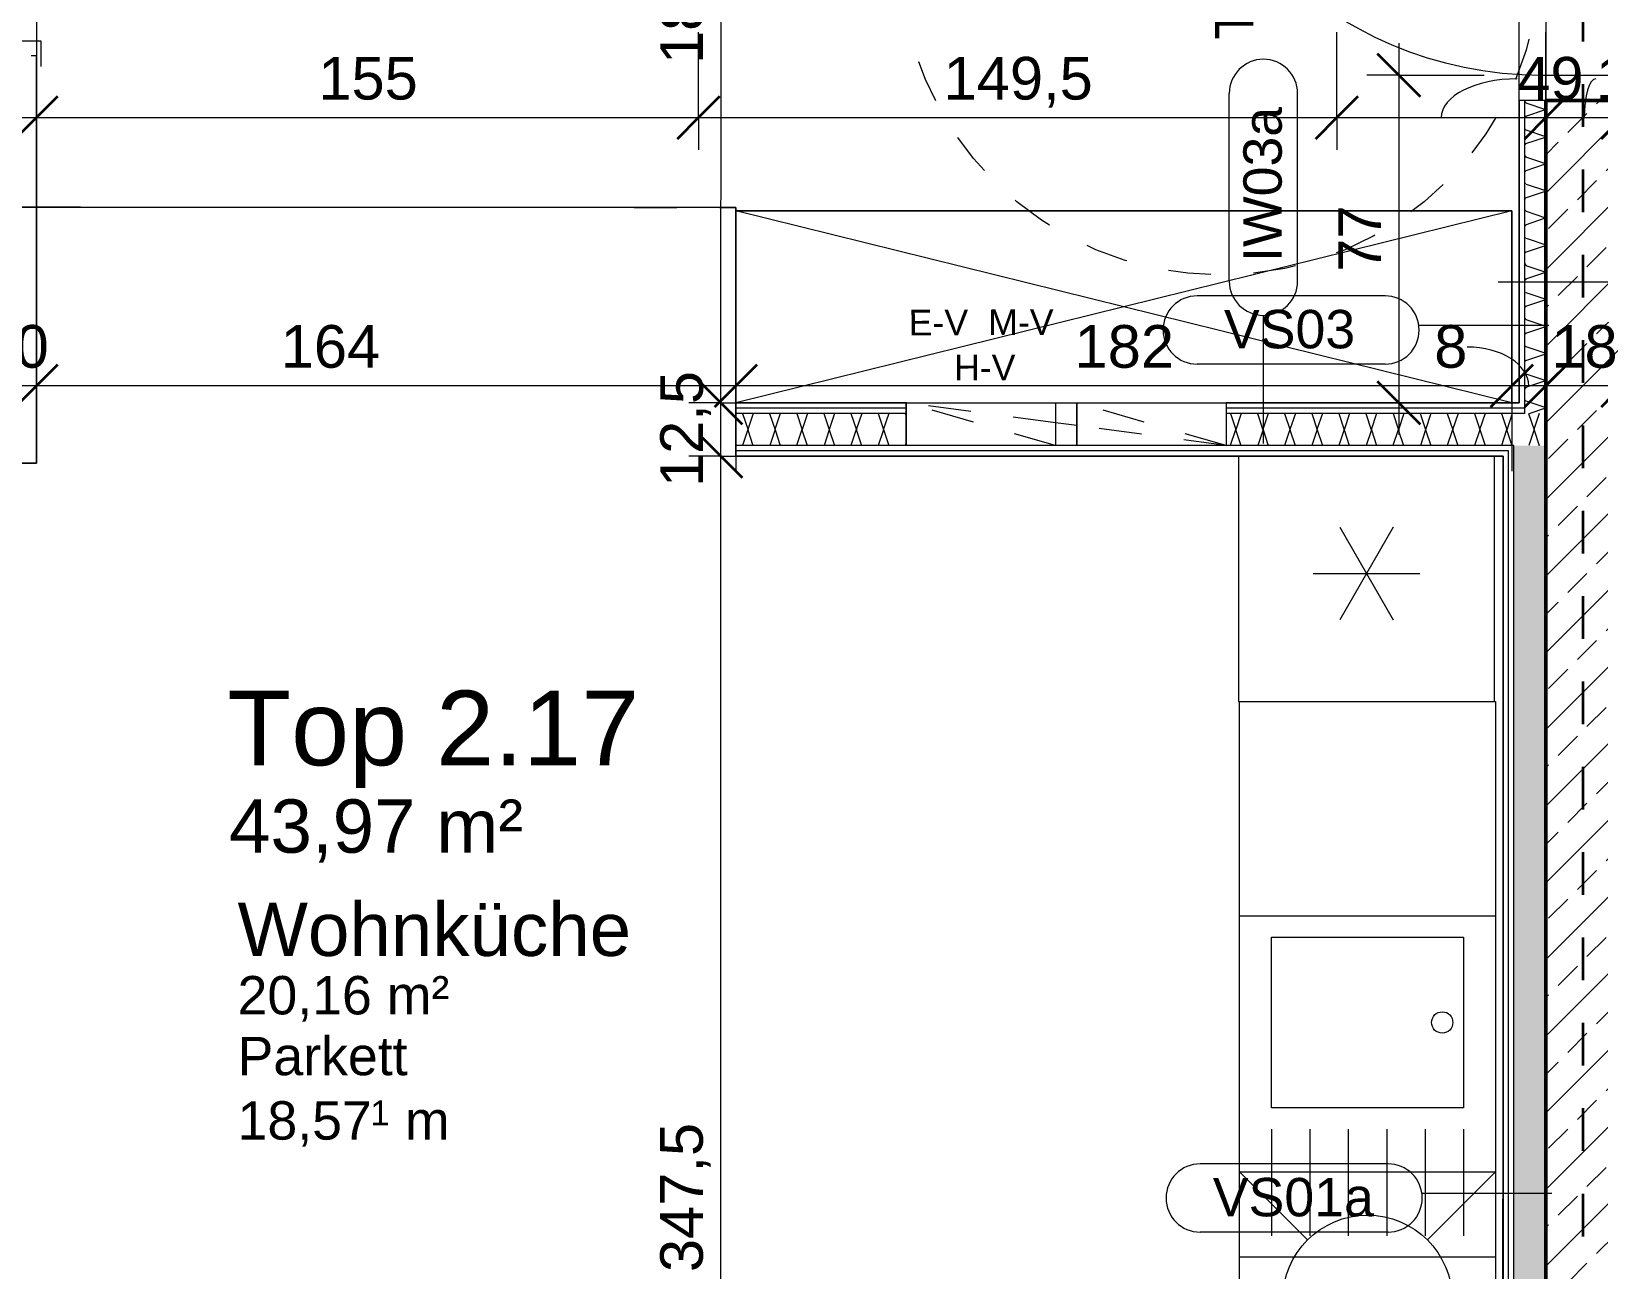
# Model space of a CAD drawing. Header units: metres. Extents: x -67.4 to -27.2, y 43.9 to 89.6.
# Drawn here: x -50.611 to -46.939, y 69.492 to 72.394 of the extents above; entities that cross this region are included whole.
import ezdxf

# ---------------------------------------------------------------- set-up
doc = ezdxf.new("R2010")
doc.units = ezdxf.units.M
doc.linetypes.add('Strich Punkt Mittel', pattern=[0.015875, 0.00635, -0.004763, 0, -0.004763])
doc.linetypes.add('Verdeckt', pattern=[0.003, 0.002, -0.001])
for name, color, linetype, lineweight in [('A_2D', 7, 'Continuous', 13), ('A_Bemassung-50_', 4, 'Continuous', 9), ('A_Bemassung_', 4, 'Continuous', 9), ('A_Beschriftung_', 7, 'Continuous', 9), ('A_Decken', 8, 'Continuous', 13), ('A_Durchbruch', 7, 'Verdeckt', 5), ('A_Moebel', 6, 'Continuous', 13), ('A_Raeume', 7, 'Continuous', 13), ('A_Raeume_', 7, 'Continuous', 5), ('A_Raeume_Beschriftung_', 7, 'Continuous', 9), ('A_Raster_', 1, 'Continuous', 9), ('A_Sanitaer', 3, 'Continuous', 13), ('A_Tueren', 31, 'Continuous', 13), ('A_Waende', 7, 'Continuous', 13), ('Text', 90, 'Continuous', 9)]:
    doc.layers.add(name, color=color, linetype=linetype, lineweight=lineweight)
doc.styles.add('Arial_1', font='arial.ttf', dxfattribs={"height": 0.175})
doc.styles.add('Arial_2', font='arial.ttf', dxfattribs={"height": 0.09})
doc.styles.add('Arial_3', font='arial.ttf', dxfattribs={"height": 0.05849})
doc.styles.add('Arial_4', font='arial.ttf', dxfattribs={"height": 0.125})
doc.styles.add('Arial_5', font='arial.ttf', dxfattribs={"height": 0.1})
doc.styles.add('Arial_7', font='arial.ttf', dxfattribs={"height": 0.06})
doc.dimstyles.new('WGA-Bemaßung', dxfattribs={"dimscale": 0.3048, "dimtxt": 0.102026, "dimasz": 0.328084, "dimexe": 0.246063, "dimexo": 0.0625, "dimgap": 0.04101, "dimtad": 1, "dimdec": 1, "dimlfac": 100, "dimrnd": 0.5, "dimdsep": 46, "dimtxsty": 'Arial_5', "dimblk1": 'OBLIQUE', "dimblk2": 'OBLIQUE', "dimsah": 1, "dimcen": 0.09, "dimdle": 0.246063, "dimazin": 2, "dimtfac": 1, "dimtdec": 4, "dimtix": 1, "dimtmove": 0, "dimatfit": 3, "dimfxl": 0.656168, "dimfxlon": 1, "dimtvp": 1, "dimtolj": 1, "dimtzin": 0, "dimarcsym": 2})
doc.dimstyles.new('WGA-Bemaßung_2', dxfattribs={"dimscale": 0.3048, "dimtxt": 0.102026, "dimasz": 0.328084, "dimexe": 0.246063, "dimexo": 0.0625, "dimgap": 0.04101, "dimtad": 1, "dimdec": 1, "dimlfac": 100, "dimrnd": 0.5, "dimdsep": 46, "dimtxsty": 'Arial_5', "dimblk1": 'OBLIQUE', "dimblk2": 'OBLIQUE', "dimsah": 1, "dimcen": 0.09, "dimdle": 0.246063, "dimazin": 2, "dimtfac": 1, "dimtdec": 4, "dimtix": 1, "dimtmove": 2, "dimatfit": 3, "dimfxl": 0.656168, "dimfxlon": 1, "dimtvp": 1, "dimtolj": 1, "dimtzin": 0, "dimarcsym": 2})
doc.dimstyles.new('WGA-Bemaßung_3', dxfattribs={"dimscale": 0.3048, "dimtxt": 0.102026, "dimasz": 0.328084, "dimexe": 0.246063, "dimexo": 0.0625, "dimgap": 0.04101, "dimtad": 1, "dimdec": 1, "dimlfac": 100, "dimrnd": 0.5, "dimdsep": 46, "dimtxsty": 'Arial_5', "dimblk1": 'OBLIQUE', "dimblk2": 'OBLIQUE', "dimsah": 1, "dimcen": 0.09, "dimdle": 0.246063, "dimazin": 2, "dimtfac": 1, "dimtdec": 4, "dimtix": 1, "dimtmove": 1, "dimatfit": 3, "dimfxl": 0.656168, "dimfxlon": 1, "dimtvp": 1, "dimtolj": 1, "dimtzin": 0, "dimarcsym": 2})
doc.dimstyles.new('WGA-Bemaßung_4', dxfattribs={"dimscale": 0.3048, "dimtxt": 0.102026, "dimasz": 0.328084, "dimexe": 0.246063, "dimexo": 0.0625, "dimgap": 0.04101, "dimtad": 1, "dimdec": 1, "dimlfac": 100, "dimrnd": 0.5, "dimdsep": 46, "dimtxsty": 'Arial_5', "dimblk1": 'OBLIQUE', "dimblk2": 'OBLIQUE', "dimsah": 1, "dimcen": 0.09, "dimdle": 0.246063, "dimazin": 2, "dimtfac": 1, "dimtdec": 4, "dimtix": 1, "dimtmove": 0, "dimatfit": 3, "dimfxl": 0.656168, "dimfxlon": 1, "dimtvp": 1, "dimtolj": 1, "dimtzin": 0, "dimarcsym": 2})

# ---------------------------------------------------------------- blocks, each defined once
blk = doc.blocks.new('UZ_D1 - SL_0800x2000_Zimmertür_Stahlzarge_GK-7175508-263_PP_02OG_BT2')
at = {"layer": 'A_Tueren', "lineweight": 5}
for p, q in [((-0.4, 0.06), (-0.46, 0.06)), ((-0.4, -0.06), (-0.4, 0.06)), ((0.4, 0.06), (0.46, 0.06)), ((0.4, -0.06), (0.4, 0.06)), ((-0.46, -0.06), (-0.4, -0.06)), ((0.46, -0.06), (0.4, -0.06)), ((0.4, -0.06), (0.4, -0.86))]:
    blk.add_line(p, q, dxfattribs=at)
blk.add_arc((0.4, -0.06), 0.8, 180, 270, dxfattribs=at)
blk = doc.blocks.new('Moeb_Schrank - Schrank_2m-10189839-263_PP_02OG_BT2')
at = {"layer": 'A_Moebel', "color": 8}
for p, q in [((0, 0), (1.818, -0.45)), ((0, -0.45), (1.818, 0)), ((0.6691, 0), (0, 0)), ((0, 0), (0, -0.45)), ((1.0191, 0), (0.6691, 0)), ((1.0691, 0), (1.0191, 0)), ((1.4191, 0), (1.0691, 0)), ((1.818, 0), (1.4191, 0)), ((0, -0.45), (0, 0)), ((1.818, -0.45), (1.818, 0)), ((1.818, -0.0001), (1.818, -0.45)), ((0, -0.45), (1.818, -0.45)), ((1.818, -0.45), (0, -0.45))]:
    blk.add_line(p, q, dxfattribs=at)
blk = doc.blocks.new('Moeb_Schrank - Sideboard_50cm-9822744-263_PP_02OG_BT2')
at = {"layer": 'A_Moebel', "color": 8}
for p, q in [((1.7895, 0.6), (0, 0.6)), ((0, 0.6), (0, 0)), ((0, 0), (0, 0.6)), ((0, 0.6), (1.7895, 0.6)), ((1.7896, 0.6), (1.7896, 0)), ((0.0875, 0), (0, 0)), ((1.7896, 0), (0.0876, 0))]:
    blk.add_line(p, q, dxfattribs=at)
blk = doc.blocks.new('UZ_D1 - SL_0900x2000_Wohnungstür-5426849-263_PP_02OG_BT2')
at = {"layer": 'A_Tueren', "lineweight": 5}
for p, q in [((0.45, 0.1), (0.45, 1)), ((-0.51, 0.1), (-0.45, 0.1)), ((-0.45, 0.1), (-0.45, -0.1)), ((0.45, 0.1), (0.45, -0.1)), ((0.51, 0.1), (0.45, 0.1)), ((-0.45, -0.1), (-0.51, -0.1)), ((0.45, -0.1), (0.51, -0.1))]:
    blk.add_line(p, q, dxfattribs=at)
blk.add_arc((0.45, 0.1), 0.9, 90, 180, dxfattribs=at)
blk = doc.blocks.new('Allg_Verteiler_Wand - H-V-V85-263_PP_02OG_BT2')
at = {"layer": 'A_2D', "lineweight": 5}
for p, q in [((0.125, 0.0375), (0.475, 0.0375)), ((0.125, -0.0624), (0.125, 0.0375)), ((0.125, 0.0375), (0.475, 0.0375)), ((0.475, 0.0375), (0.525, 0.0375)), ((0.475, 0.0375), (0.525, 0.0375)), ((0.525, 0.0375), (0.875, 0.0375)), ((0.525, 0.0375), (0.875, 0.0375)), ((0.875, 0.0375), (0.875, -0.0624)), ((0.875, -0.0624), (0.875, 0.0375)), ((0.475, -0.0625), (0.125, -0.0625)), ((0.525, -0.0625), (0.475, -0.0625)), ((0.875, -0.0625), (0.525, -0.0625))]:
    blk.add_line(p, q, dxfattribs=at)
at = {"layer": 'A_Durchbruch'}
for p, q in [((0.125, 0.0375), (0.475, -0.0092)), ((0.125, -0.0624), (0.125, 0.0375)), ((0.125, 0.0375), (0.475, -0.0092)), ((0.125, -0.0624), (0.125, 0.0375)), ((0.875, -0.0624), (0.875, 0.0375)), ((0.475, -0.0092), (0.525, -0.0158)), ((0.475, -0.0092), (0.525, -0.0158)), ((0.525, -0.0158), (0.8742, -0.0624)), ((0.525, -0.0158), (0.8742, -0.0624)), ((0.8742, -0.0624), (0.875, -0.0625)), ((0.8742, -0.0624), (0.875, -0.0625))]:
    blk.add_line(p, q, dxfattribs=at)
blk = doc.blocks.new('Allg_Verteiler_Wand - E-V-V86-263_PP_02OG_BT2')
at = {"layer": 'A_2D', "lineweight": 5}
for p, q in [((0.125, 0.0375), (0.475, 0.0375)), ((0.125, -0.0625), (0.125, 0.0375)), ((0.125, 0.0375), (0.475, 0.0375)), ((0.475, 0.0375), (0.475, -0.0625)), ((0.475, -0.0625), (0.475, 0.0375)), ((0.475, -0.0625), (0.125, -0.0625))]:
    blk.add_line(p, q, dxfattribs=at)
at = {"layer": 'A_Durchbruch'}
for p, q in [((0.125, 0.0375), (0.475, -0.0625)), ((0.125, -0.0625), (0.125, 0.0375)), ((0.125, 0.0375), (0.475, -0.0625)), ((0.125, -0.0625), (0.125, 0.0375)), ((0.475, -0.0625), (0.475, 0.0375))]:
    blk.add_line(p, q, dxfattribs=at)
blk = doc.blocks.new('Allg_Verteiler_Wand - M-V-V87-263_PP_02OG_BT2')
at = {"layer": 'A_2D', "lineweight": 5}
for p, q in [((0.125, 0.0375), (0.475, 0.0375)), ((0.125, -0.0625), (0.125, 0.0375)), ((0.125, 0.0375), (0.475, 0.0375)), ((0.475, 0.0375), (0.475, -0.0625)), ((0.475, -0.0625), (0.475, 0.0375)), ((0.475, -0.0625), (0.125, -0.0625))]:
    blk.add_line(p, q, dxfattribs=at)
at = {"layer": 'A_Durchbruch'}
for p, q in [((0.125, 0.0375), (0.475, -0.0625)), ((0.125, -0.0625), (0.125, 0.0375)), ((0.125, 0.0375), (0.475, -0.0625)), ((0.125, -0.0625), (0.125, 0.0375)), ((0.475, -0.0625), (0.475, 0.0375))]:
    blk.add_line(p, q, dxfattribs=at)
blk = doc.blocks.new('Sani_Kueche_Zeile - Tiefe_600-11059703-263_PP_02OG_BT2')
at = {"layer": 'A_Sanitaer'}
for p, q in [((-0.0003, 0.5746), (0.3997, 0.5746)), ((0.3997, 0.5746), (1.1997, 0.5746)), ((1.1997, 0.5746), (1.7016, 0.5746)), ((1.7016, 0.5746), (1.7016, -0.0229)), ((0.3997, -0.0254), (-0.0003, -0.0254)), ((1.1997, -0.0254), (0.3997, -0.0254)), ((1.7016, -0.0254), (1.1997, -0.0254)), ((1.7016, -0.0229), (1.7016, -0.0254))]:
    blk.add_line(p, q, dxfattribs=at)
blk = doc.blocks.new('MSys_Kueche_Kuehlschrank - 600-V120-263_PP_02OG_BT2')
at = {"layer": 'A_Moebel'}
for p, q in [((-1.2005, 0.0004), (-1.2005, -0.5746)), ((-1.2005, 0.0004), (-1.2005, -0.5746)), ((-0.6005, -0.5746), (-0.6005, 0.0004)), ((-0.6005, -0.5746), (-0.6005, 0.0004)), ((-0.838, -0.1663), (-0.963, -0.3829)), ((-0.963, -0.1663), (-0.838, -0.3829)), ((-1.0255, -0.2746), (-0.7755, -0.2746)), ((-1.2005, -0.5746), (-0.6005, -0.5746)), ((-1.2005, -0.5746), (-0.6005, -0.5746))]:
    blk.add_line(p, q, dxfattribs=at)
blk = doc.blocks.new('MSys_Kueche_Geschirrspueler - 600-V121-263_PP_02OG_BT2')
at = {"layer": 'A_Moebel'}
for p, q in [((-1.0409, 0.415), (-1.2005, 0.5746)), ((-1.2005, 0.5746), (-0.6005, 0.5746)), ((-1.2005, -0.0254), (-1.2005, 0.5746)), ((-0.6005, 0.5746), (-0.7601, 0.415)), ((-0.6005, 0.5746), (-0.6005, -0.0254)), ((-1.0409, 0.1342), (-1.2005, -0.0254)), ((-0.6005, -0.0254), (-0.7601, 0.1342)), ((-0.6005, -0.0254), (-1.2005, -0.0254))]:
    blk.add_line(p, q, dxfattribs=at)
blk.add_circle((-0.9005, 0.2746), 0.1985, dxfattribs=at)
blk = doc.blocks.new('MSys_Kueche_Spuele - 80cm-V122-263_PP_02OG_BT2')
at = {"layer": 'A_Moebel'}
for p, q in [((-1.2005, 0.5746), (-0.4005, 0.5746)), ((-1.2005, -0.0254), (-1.2005, 0.5746)), ((-1.2005, -0.0254), (-1.2005, 0.5746)), ((-0.4005, 0.5746), (-0.4005, -0.0254)), ((-0.9005, 0.4996), (-1.1505, 0.4996)), ((-0.8505, 0.4996), (-0.4505, 0.4996)), ((-0.8505, 0.0496), (-0.8505, 0.4996)), ((-0.4505, 0.4996), (-0.4505, 0.0496)), ((-0.9005, 0.4096), (-1.1505, 0.4096)), ((-0.9005, 0.3196), (-1.1505, 0.3196)), ((-0.9005, 0.2296), (-1.1505, 0.2296)), ((-0.9005, 0.1396), (-1.1505, 0.1396)), ((-0.9005, 0.0496), (-1.1505, 0.0496)), ((-0.4505, 0.0496), (-0.8505, 0.0496)), ((-0.4005, -0.0254), (-1.2005, -0.0254))]:
    blk.add_line(p, q, dxfattribs=at)
blk.add_circle((-0.6505, 0.0996), 0.025, dxfattribs=at)
blk = doc.blocks.new('DIMBLOCK220-263_PP_02OG_BT2')
at = {"layer": 'A_Bemassung-50_', "lineweight": 35, "transparency": 16777216}
for p, q in [((-48.9954, 71.3985), (-49.0454, 71.4485)), ((-48.9954, 71.3985), (-48.9454, 71.3485)), ((-48.9958, 67.9213), (-49.0457, 67.9713)), ((-48.9958, 67.9213), (-48.9458, 67.8713))]:
    blk.add_line(p, q, dxfattribs=at)
at = {"layer": 'A_Bemassung-50_', "transparency": 16777216}
for p, q in [((-48.9954, 71.3985), (-49.0704, 71.3985)), ((-48.9958, 67.9213), (-48.9954, 71.3985)), ((-48.9954, 71.3985), (-48.7954, 71.3985)), ((-48.9958, 67.9213), (-49.1958, 67.9213)), ((-48.9958, 67.9213), (-48.9208, 67.9213))]:
    blk.add_line(p, q, dxfattribs=at)
at = {"layer": 'A_Bemassung-50_', "color": 0, "transparency": 16777216, "insert": (-49.1379, 69.4865), "char_height": 0.1, "width": 0.416266, "attachment_point": 1, "rotation": 90, "line_spacing_factor": 0.941778, "style": 'Arial_5'}
blk.add_mtext('347,5', dxfattribs=at)
blk = doc.blocks.new('_Oblique')
at = {"color": 0, "linetype": 'ByBlock', "lineweight": -2}
blk.add_line((-0.5, -0.5), (0.5, 0.5), dxfattribs=at)
blk = doc.blocks.new('DIMBLOCK221-263_PP_02OG_BT2')
at = {"layer": 'A_Bemassung-50_', "lineweight": 35, "transparency": 16777216}
for p, q in [((-48.9954, 71.5235), (-49.0454, 71.5735)), ((-48.9954, 71.5235), (-48.9454, 71.4735)), ((-48.9954, 71.3985), (-49.0454, 71.4485)), ((-48.9954, 71.3985), (-48.9454, 71.3485))]:
    blk.add_line(p, q, dxfattribs=at)
at = {"layer": 'A_Bemassung-50_', "transparency": 16777216}
for p, q in [((-48.9954, 71.5235), (-49.0704, 71.5235)), ((-48.9954, 71.3985), (-48.9954, 71.5235)), ((-48.9954, 71.5235), (-48.7954, 71.5235)), ((-48.9954, 71.3985), (-49.0704, 71.3985)), ((-48.9954, 71.3985), (-48.7954, 71.3985))]:
    blk.add_line(p, q, dxfattribs=at)
at = {"layer": 'A_Bemassung-50_', "color": 0, "transparency": 16777216, "insert": (-49.1377, 71.326), "char_height": 0.1, "width": 0.323972, "attachment_point": 1, "rotation": 90, "line_spacing_factor": 0.941778, "style": 'Arial_5'}
blk.add_mtext('12,5', dxfattribs=at)
blk = doc.blocks.new('DIMBLOCK222-263_PP_02OG_BT2')
at = {"layer": 'A_Bemassung-50_', "lineweight": 35, "transparency": 16777216}
for p, q in [((-48.9952, 73.3416), (-49.0452, 73.3916)), ((-48.9952, 73.3416), (-48.9452, 73.2916)), ((-48.9954, 71.5235), (-49.0454, 71.5735)), ((-48.9954, 71.5235), (-48.9454, 71.4735))]:
    blk.add_line(p, q, dxfattribs=at)
at = {"layer": 'A_Bemassung-50_', "transparency": 16777216}
for p, q in [((-48.9952, 73.3416), (-49.1952, 73.3416)), ((-48.9954, 71.5235), (-48.9952, 73.3416)), ((-48.9952, 73.3416), (-48.9202, 73.3416)), ((-48.9954, 71.5235), (-49.0704, 71.5235)), ((-48.9954, 71.5235), (-48.7954, 71.5235))]:
    blk.add_line(p, q, dxfattribs=at)
at = {"layer": 'A_Bemassung-50_', "color": 0, "transparency": 16777216, "insert": (-49.1376, 72.3172), "char_height": 0.1, "width": 0.276883, "attachment_point": 1, "rotation": 90, "line_spacing_factor": 0.941778, "style": 'Arial_5'}
blk.add_mtext('182', dxfattribs=at)
blk = doc.blocks.new('DIMBLOCK260-263_PP_02OG_BT2')
at = {"layer": 'A_Bemassung-50_', "transparency": 16777216}
for p, q in [((-47.0633, 71.5631), (-47.0633, 71.6381)), ((-46.8833, 71.5631), (-46.8833, 71.6381)), ((-46.8833, 71.5631), (-47.0633, 71.5631)), ((-47.0633, 71.5631), (-47.0633, 71.3631)), ((-46.8833, 71.5631), (-46.8833, 71.3631))]:
    blk.add_line(p, q, dxfattribs=at)
at = {"layer": 'A_Bemassung-50_', "lineweight": 35, "transparency": 16777216}
for p, q in [((-47.0633, 71.5631), (-47.0133, 71.6131)), ((-46.8833, 71.5631), (-46.8333, 71.6131)), ((-47.0633, 71.5631), (-47.1133, 71.5131)), ((-46.8833, 71.5631), (-46.9333, 71.5131))]:
    blk.add_line(p, q, dxfattribs=at)
at = {"layer": 'A_Bemassung-50_', "color": 0, "transparency": 16777216, "insert": (-47.0502, 71.7054), "char_height": 0.1, "width": 0.184588, "attachment_point": 1, "rotation": 359.9983, "line_spacing_factor": 0.941778, "style": 'Arial_5'}
blk.add_mtext('18', dxfattribs=at)
blk = doc.blocks.new('DIMBLOCK261-263_PP_02OG_BT2')
at = {"layer": 'A_Bemassung-50_', "transparency": 16777216}
for p, q in [((-47.1428, 71.5631), (-47.1428, 71.6381)), ((-47.0633, 71.5631), (-47.0633, 71.6381)), ((-47.0633, 71.5631), (-47.1428, 71.5631)), ((-47.1428, 71.5631), (-47.1428, 71.3631)), ((-47.0633, 71.5631), (-47.0633, 71.3631))]:
    blk.add_line(p, q, dxfattribs=at)
at = {"layer": 'A_Bemassung-50_', "lineweight": 35, "transparency": 16777216}
for p, q in [((-47.1428, 71.5631), (-47.0928, 71.6131)), ((-47.0633, 71.5631), (-47.0133, 71.6131)), ((-47.1428, 71.5631), (-47.1928, 71.5131)), ((-47.0633, 71.5631), (-47.1133, 71.5131))]:
    blk.add_line(p, q, dxfattribs=at)
at = {"layer": 'A_Bemassung-50_', "transparency": 16777216}
blk.add_ellipse((-47.2476, 71.5631), major_axis=(-0.1446, 0), ratio=0.629222, start_param=3.141593, end_param=4.712389, dxfattribs=at)
at = {"layer": 'A_Bemassung-50_', "color": 0, "transparency": 16777216, "insert": (-47.3245, 71.7055), "char_height": 0.1, "width": 0.092294, "attachment_point": 1, "rotation": 359.9983, "line_spacing_factor": 0.941778, "style": 'Arial_5'}
blk.add_mtext('8', dxfattribs=at)
blk = doc.blocks.new('DIMBLOCK262-263_PP_02OG_BT2')
at = {"layer": 'A_Bemassung-50_', "transparency": 16777216}
for p, q in [((-48.9608, 71.5632), (-48.9608, 71.6382)), ((-47.1428, 71.5631), (-47.1428, 71.6381)), ((-47.1428, 71.5631), (-48.9608, 71.5632)), ((-48.9608, 71.5632), (-48.9608, 71.3632)), ((-47.1428, 71.5631), (-47.1428, 71.3631))]:
    blk.add_line(p, q, dxfattribs=at)
at = {"layer": 'A_Bemassung-50_', "lineweight": 35, "transparency": 16777216}
for p, q in [((-48.9608, 71.5632), (-48.9108, 71.6132)), ((-47.1428, 71.5631), (-47.0928, 71.6131)), ((-48.9608, 71.5632), (-49.0108, 71.5132)), ((-47.1428, 71.5631), (-47.1928, 71.5131))]:
    blk.add_line(p, q, dxfattribs=at)
at = {"layer": 'A_Bemassung-50_', "color": 0, "transparency": 16777216, "insert": (-48.1671, 71.7055), "char_height": 0.1, "width": 0.276883, "attachment_point": 1, "rotation": 359.9983, "line_spacing_factor": 0.941778, "style": 'Arial_5'}
blk.add_mtext('182', dxfattribs=at)
blk = doc.blocks.new('DIMBLOCK263-263_PP_02OG_BT2')
at = {"layer": 'A_Bemassung-50_', "transparency": 16777216}
for p, q in [((-50.5986, 71.5632), (-50.5986, 71.7632)), ((-48.9608, 71.5632), (-48.9608, 71.6382)), ((-48.9608, 71.5632), (-50.5986, 71.5632)), ((-50.5986, 71.5632), (-50.5986, 71.4882)), ((-48.9608, 71.5632), (-48.9608, 71.3632))]:
    blk.add_line(p, q, dxfattribs=at)
at = {"layer": 'A_Bemassung-50_', "lineweight": 35, "transparency": 16777216}
for p, q in [((-50.5986, 71.5632), (-50.5486, 71.6132)), ((-48.9608, 71.5632), (-48.9108, 71.6132)), ((-50.5986, 71.5632), (-50.6486, 71.5132)), ((-48.9608, 71.5632), (-49.0108, 71.5132))]:
    blk.add_line(p, q, dxfattribs=at)
at = {"layer": 'A_Bemassung-50_', "color": 0, "transparency": 16777216, "insert": (-50.0268, 71.7055), "char_height": 0.1, "width": 0.276883, "attachment_point": 1, "rotation": 359.9983, "line_spacing_factor": 0.941778, "style": 'Arial_5'}
blk.add_mtext('164', dxfattribs=at)
blk = doc.blocks.new('DIMBLOCK264-263_PP_02OG_BT2')
at = {"layer": 'A_Bemassung-50_', "transparency": 16777216}
for p, q in [((-50.6986, 71.5632), (-50.6986, 71.7632)), ((-50.5986, 71.5632), (-50.5986, 71.7632)), ((-50.5986, 71.5632), (-50.6986, 71.5632)), ((-50.6986, 71.5632), (-50.6986, 71.4882)), ((-50.5986, 71.5632), (-50.5986, 71.4882))]:
    blk.add_line(p, q, dxfattribs=at)
at = {"layer": 'A_Bemassung-50_', "lineweight": 35, "transparency": 16777216}
for p, q in [((-50.6986, 71.5632), (-50.6486, 71.6132)), ((-50.5986, 71.5632), (-50.5486, 71.6132)), ((-50.6986, 71.5632), (-50.7486, 71.5132)), ((-50.5986, 71.5632), (-50.6486, 71.5132))]:
    blk.add_line(p, q, dxfattribs=at)
at = {"layer": 'A_Bemassung-50_', "color": 0, "transparency": 16777216, "insert": (-50.7255, 71.7056), "char_height": 0.1, "width": 0.184588, "attachment_point": 1, "rotation": 359.9983, "line_spacing_factor": 0.941778, "style": 'Arial_5'}
blk.add_mtext('10', dxfattribs=at)
blk = doc.blocks.new('BS_Wand_Lollipop - rechts_oben-2026913-263_PP_02OG_BT2')
at = {"layer": 'A_Beschriftung_'}
for p, q in [((0.0046, 0.0016), (0.0134, 0.0016)), ((-0.003, 0), (0.003, 0)), ((0.0046, -0.0016), (0.0134, -0.0016))]:
    blk.add_line(p, q, dxfattribs=at)
for centre, start, end in [((0.0046, 0), 90, 270), ((0.0134, 0), 270, 90)]:
    blk.add_arc(centre, 0.0016, start, end, dxfattribs=at)
blk = doc.blocks.new('DIMBLOCK330-263_PP_02OG_BT2')
at = {"layer": 'A_Bemassung-50_', "transparency": 16777216}
for p, q in [((-53.9883, 72.1917), (-53.9883, 72.3917)), ((-50.5987, 72.1916), (-50.5987, 72.2666)), ((-54.0633, 72.1917), (-50.5987, 72.1916)), ((-53.9883, 72.1917), (-53.9883, 72.1167)), ((-50.5987, 72.1916), (-50.5987, 71.9916))]:
    blk.add_line(p, q, dxfattribs=at)
at = {"layer": 'A_Bemassung-50_', "lineweight": 35, "transparency": 16777216}
for p, q in [((-53.9883, 72.1917), (-53.9383, 72.2417)), ((-50.5987, 72.1916), (-50.5487, 72.2416)), ((-53.9883, 72.1917), (-54.0383, 72.1417)), ((-50.5987, 72.1916), (-50.6487, 72.1416))]:
    blk.add_line(p, q, dxfattribs=at)
at = {"layer": 'A_Bemassung-50_', "color": 0, "transparency": 16777216, "insert": (-52.4088, 72.334), "char_height": 0.1, "width": 0.276883, "attachment_point": 1, "rotation": 359.9983, "line_spacing_factor": 0.941778, "style": 'Arial_5'}
blk.add_mtext('339', dxfattribs=at)
blk = doc.blocks.new('DIMBLOCK331-263_PP_02OG_BT2')
at = {"layer": 'A_Bemassung-50_', "transparency": 16777216}
for p, q in [((-49.0479, 72.1915), (-49.0479, 72.3915)), ((-50.5987, 72.1916), (-50.5987, 72.2666)), ((-50.5987, 72.1916), (-49.0479, 72.1915)), ((-50.5987, 72.1916), (-50.5987, 71.9916)), ((-49.0479, 72.1915), (-49.0479, 72.1165))]:
    blk.add_line(p, q, dxfattribs=at)
at = {"layer": 'A_Bemassung-50_', "lineweight": 35, "transparency": 16777216}
for p, q in [((-50.5987, 72.1916), (-50.5487, 72.2416)), ((-49.0479, 72.1915), (-48.9979, 72.2415)), ((-50.5987, 72.1916), (-50.6487, 72.1416)), ((-49.0479, 72.1915), (-49.0979, 72.1415))]:
    blk.add_line(p, q, dxfattribs=at)
at = {"layer": 'A_Bemassung-50_', "color": 0, "transparency": 16777216, "insert": (-49.9387, 72.3339), "char_height": 0.1, "width": 0.276883, "attachment_point": 1, "rotation": 359.9983, "line_spacing_factor": 0.941778, "style": 'Arial_5'}
blk.add_mtext('155', dxfattribs=at)
blk = doc.blocks.new('DIMBLOCK332-263_PP_02OG_BT2')
at = {"layer": 'A_Bemassung-50_', "transparency": 16777216}
for p, q in [((-49.0479, 72.1915), (-49.0479, 72.3915)), ((-47.5529, 72.1915), (-47.5529, 72.3915)), ((-49.0479, 72.1915), (-47.5529, 72.1915)), ((-49.0479, 72.1915), (-49.0479, 72.1165)), ((-47.5529, 72.1915), (-47.5529, 72.1165))]:
    blk.add_line(p, q, dxfattribs=at)
at = {"layer": 'A_Bemassung-50_', "lineweight": 35, "transparency": 16777216}
for p, q in [((-49.0479, 72.1915), (-48.9979, 72.2415)), ((-47.5529, 72.1915), (-47.5029, 72.2415)), ((-49.0479, 72.1915), (-49.0979, 72.1415)), ((-47.5529, 72.1915), (-47.6029, 72.1415))]:
    blk.add_line(p, q, dxfattribs=at)
at = {"layer": 'A_Bemassung-50_', "color": 0, "transparency": 16777216, "insert": (-48.4739, 72.3339), "char_height": 0.1, "width": 0.416266, "attachment_point": 1, "rotation": 359.9983, "line_spacing_factor": 0.941778, "style": 'Arial_5'}
blk.add_mtext('149,5', dxfattribs=at)
blk = doc.blocks.new('DIMBLOCK333-263_PP_02OG_BT2')
at = {"layer": 'A_Bemassung-50_', "transparency": 16777216}
for p, q in [((-47.5529, 72.1915), (-47.5529, 72.3915)), ((-47.0633, 72.1915), (-47.0633, 72.3915)), ((-47.5529, 72.1915), (-47.0633, 72.1915)), ((-47.5529, 72.1915), (-47.5529, 72.1165)), ((-47.0633, 72.1915), (-47.0633, 72.1165))]:
    blk.add_line(p, q, dxfattribs=at)
at = {"layer": 'A_Bemassung-50_', "lineweight": 35, "transparency": 16777216}
for p, q in [((-47.5529, 72.1915), (-47.5029, 72.2415)), ((-47.0633, 72.1915), (-47.0133, 72.2415)), ((-47.5529, 72.1915), (-47.6029, 72.1415)), ((-47.0633, 72.1915), (-47.1133, 72.1415))]:
    blk.add_line(p, q, dxfattribs=at)
at = {"layer": 'A_Bemassung-50_', "transparency": 16777216}
blk.add_ellipse((-47.1299, 72.1915), major_axis=(-0.1782, 0), ratio=0.510448, start_param=4.712389, end_param=6.283185, dxfattribs=at)
at = {"layer": 'A_Bemassung-50_', "color": 0, "transparency": 16777216, "insert": (-47.1299, 72.3338), "char_height": 0.1, "width": 0.184588, "attachment_point": 1, "rotation": 359.9983, "line_spacing_factor": 0.941778, "style": 'Arial_5'}
blk.add_mtext('49', dxfattribs=at)
blk = doc.blocks.new('DIMBLOCK334-263_PP_02OG_BT2')
at = {"layer": 'A_Bemassung-50_', "transparency": 16777216}
for p, q in [((-47.0633, 72.1915), (-47.0633, 72.3915)), ((-46.8833, 72.1915), (-46.8833, 72.3915)), ((-47.0633, 72.1915), (-46.8833, 72.1915)), ((-47.0633, 72.1915), (-47.0633, 72.1165)), ((-46.8833, 72.1915), (-46.8833, 72.1165))]:
    blk.add_line(p, q, dxfattribs=at)
at = {"layer": 'A_Bemassung-50_', "lineweight": 35, "transparency": 16777216}
for p, q in [((-47.0633, 72.1915), (-47.0133, 72.2415)), ((-46.8833, 72.1915), (-46.8333, 72.2415)), ((-47.0633, 72.1915), (-47.1133, 72.1415)), ((-46.8833, 72.1915), (-46.9333, 72.1415))]:
    blk.add_line(p, q, dxfattribs=at)
at = {"layer": 'A_Bemassung-50_', "transparency": 16777216}
blk.add_ellipse((-46.9457, 72.1915), major_axis=(0, 0.091), ratio=0.303379, start_param=0, end_param=1.570796, dxfattribs=at)
at = {"layer": 'A_Bemassung-50_', "color": 0, "transparency": 16777216, "insert": (-46.9457, 72.3338), "char_height": 0.1, "width": 0.184588, "attachment_point": 1, "rotation": 359.9983, "line_spacing_factor": 0.941778, "style": 'Arial_5'}
blk.add_mtext('18', dxfattribs=at)
blk = doc.blocks.new('DIMBLOCK409-263_PP_02OG_BT2')
at = {"layer": 'A_Bemassung-50_', "lineweight": 35, "transparency": 16777216}
for p, q in [((-47.4071, 72.2914), (-47.4571, 72.3414)), ((-47.4071, 72.2914), (-47.3571, 72.2414)), ((-47.4071, 71.5233), (-47.4571, 71.5733)), ((-47.4071, 71.5233), (-47.3571, 71.4733))]:
    blk.add_line(p, q, dxfattribs=at)
at = {"layer": 'A_Bemassung-50_', "transparency": 16777216}
for p, q in [((-47.4071, 72.3664), (-47.4071, 71.4483)), ((-47.4071, 72.2914), (-47.4821, 72.2914)), ((-47.4071, 72.2914), (-47.2071, 72.2914)), ((-47.4071, 71.5233), (-47.4821, 71.5233)), ((-47.4071, 71.5233), (-47.2071, 71.5233))]:
    blk.add_line(p, q, dxfattribs=at)
at = {"layer": 'A_Bemassung-50_', "color": 0, "transparency": 16777216, "insert": (-47.5494, 71.8304), "char_height": 0.1, "width": 0.184588, "attachment_point": 1, "rotation": 90, "line_spacing_factor": 0.941778, "style": 'Arial_5'}
blk.add_mtext('77', dxfattribs=at)
blk = doc.blocks.new('BS_Wand_Lollipop - links_unten-2026911-263_PP_02OG_BT2')
at = {"layer": 'A_Beschriftung_'}
for p, q in [((-0.00467, 0.001367), (-0.01347, 0.001367)), ((-0.003087, 0), (0.003, 0)), ((-0.00467, -0.001833), (-0.01347, -0.001833))]:
    blk.add_line(p, q, dxfattribs=at)
for centre, start, end in [((-0.01347, -0.000233), 90, 270), ((-0.00467, -0.000233), 270, 90)]:
    blk.add_arc(centre, 0.0016, start, end, dxfattribs=at)

msp = doc.modelspace()

# ---------------------------------------------------------------- hatches: boundary and pattern name
at = {"layer": 'A_Waende', "lineweight": 5}
h = msp.add_hatch(dxfattribs=at)
h.set_pattern_fill('FP_4', color=250, style=0, pattern_type=2)
h.set_pattern_definition([(45, (0, 0), (-0.08980256, 0.08980256), []), (45, (0.0898, 0), (-0.08980256, 0.08980256), [0.0635, -0.03175])])
h.paths.add_polyline_path([(-46.8834, 68.9038), (-46.8834, 72.2314), (-47.0633, 72.2314), (-47.0634, 68.9039)])
h.paths.add_polyline_path([(-47.0633, 71.3983), (-47.0633, 71.3983), (-47.0633, 71.4108)])
h.paths.add_polyline_path([(-46.8832, 73.2514), (-46.8832, 74.9363), (-47.0632, 74.9363), (-47.0632, 73.2514), (-47.0558, 73.2514)])
h.paths.add_polyline_path([(-46.8832, 74.9363), (-46.8832, 75.6965), (-47.0632, 75.6965), (-47.0632, 74.9364), (-46.8832, 74.9363)])
h = msp.add_hatch(dxfattribs=at)
h.set_pattern_fill('FP_161', color=250, angle=-112.36, style=0, pattern_type=2)
h.set_pattern_definition([(314.998, (-47.12638, 72.43208), (0.253995, -0.127012), [0.02245, -0.15715]), (314.998, (-47.01486, 72.385125), (0.253995, -0.127012), [0.02245, -0.15715]), (314.998, (-47.12533, 72.36893), (0.253995, -0.127012), [0.02245, -0.15715]), (314.998, (-47.01419, 72.32105), (0.2539954, -0.127012), [0.02245, -0.15715]), (341.563, (-47.110006, 72.416694), (0.5079932, -0.1270184), [0.0502, -0.35141]), (341.563, (-47.062624, 72.400447), (0.5079932, -0.1270184), [0.0502, -0.35141]), (341.563, (-47.110256, 72.353), (0.5079932, -0.1270184), [0.0502, -0.35141]), (341.563, (-47.062493, 72.337677), (0.5079932, -0.1270184), [0.0502, -0.35141]), (44.998, (-47.01493, 72.41651), (-0.254004, -0.126995), [0.02245, -0.15715]), (44.998, (-47.12533, 72.36893), (-0.254004, -0.1269946), [0.02245, -0.15715]), (44.998, (-47.01518, 72.352815), (-0.254004, -0.1269946), [0.02245, -0.15715]), (44.998, (-47.12558, 72.30524), (-0.254004, -0.1269946), [0.02245, -0.15715]), (18.433, (-47.062624, 72.400447), (-0.5080021, -0.126983), [0.0502, -0.35141]), (18.433, (-47.11032, 72.384384), (-0.5080021, -0.126983), [0.0502, -0.35141]), (18.433, (-47.062493, 72.337677), (-0.5080021, -0.126983), [0.0502, -0.35141]), (18.433, (-47.11019, 72.321615), (-0.5080021, -0.126983), [0.0502, -0.35141])])
h.paths.add_polyline_path([(-47.0633, 71.4983), (-47.0633, 71.4983), (-47.0635, 72.2314), (-47.1133, 72.2314), (-47.1133, 71.4983), (-47.0633, 71.4983)])
h.paths.add_polyline_path([(-47.0635, 73.2514), (-47.0632, 73.2514), (-47.0635, 73.3539), (-47.1132, 73.3539), (-47.1132, 73.2514), (-47.1132, 73.2514), (-47.0832, 73.2514)])
h = msp.add_hatch(dxfattribs=at)
h.set_pattern_fill('FP_19', color=250, angle=-112.36, style=0, pattern_type=2)
h.set_pattern_definition([(224.994, (-48.01158, 71.52352), (-0.12703, -0.2539865), [0.02245, -0.15715]), (224.994, (-48.05946, 71.41238), (-0.12703, -0.2539865), [0.02245, -0.15715]), (224.994, (-48.07527, 71.52377), (-0.12703, -0.2539865), [0.02245, -0.15715]), (224.994, (-48.123155, 71.41263), (-0.12703, -0.2539865), [0.02245, -0.15715]), (251.559, (-48.027892, 71.50752), (-0.1270539, -0.5079844), [0.0502, -0.35141]), (251.559, (-48.04414, 71.46014), (-0.1270539, -0.5079844), [0.0502, -0.35141]), (251.559, (-48.091586, 71.50777), (-0.1270539, -0.5079844), [0.0502, -0.35141]), (251.559, (-48.10691, 71.46001), (-0.1270539, -0.5079844), [0.0502, -0.35141]), (314.994, (-48.02808, 71.41244), (-0.126977, 0.254013), [0.02245, -0.15715]), (314.994, (-48.07527, 71.52377), (-0.126977, 0.254013), [0.02245, -0.15715]), (314.994, (-48.09177, 71.41269), (-0.126977, 0.254013), [0.02245, -0.15715]), (314.994, (-48.13935, 71.52309), (-0.126977, 0.254013), [0.02245, -0.15715]), (288.429, (-48.04414, 71.46014), (-0.1269475, 0.508011), [0.0502, -0.35141]), (288.429, (-48.059277, 71.507456), (-0.1269475, 0.508011), [0.0502, -0.35141]), (288.429, (-48.10691, 71.46001), (-0.1269475, 0.508011), [0.0502, -0.35141]), (288.429, (-48.12297, 71.507705), (-0.1269475, 0.508011), [0.0502, -0.35141])])
h.paths.add_polyline_path([(-47.0633, 71.4233), (-47.0633, 71.4983), (-47.8119, 71.4983), (-47.8119, 71.4234), (-47.0633, 71.4233)])
h.paths.add_polyline_path([(-48.5619, 71.4235), (-48.5619, 71.4985), (-48.9608, 71.4985), (-48.9608, 71.4235)])
h = msp.add_hatch(dxfattribs=at)
h.set_pattern_fill('FP_24', color=250, angle=-112.36, style=0, pattern_type=2)
h.set_pattern_definition([(314.998, (-47.16381, 69.65988), (0.2539954, -0.1270123), [0.02245, -0.15715]), (314.998, (-47.05267, 69.612), (0.2539954, -0.1270123), [0.02245, -0.15715]), (314.998, (-47.16314, 69.59581), (0.2539954, -0.1270123), [0.02245, -0.15715]), (314.998, (-47.05161, 69.54885), (0.2539954, -0.1270123), [0.02245, -0.15715]), (341.563, (-47.147814, 69.64357), (0.5079932, -0.1270184), [0.0502, -0.35141]), (341.563, (-47.10005, 69.62825), (0.5079932, -0.1270184), [0.0502, -0.35141]), (341.563, (-47.147683, 69.5808), (0.5079932, -0.1270184), [0.0502, -0.35141]), (341.563, (-47.1003, 69.564554), (0.5079932, -0.1270184), [0.0502, -0.35141]), (44.998, (-47.052355, 69.64431), (-0.2540043, -0.1269946), [0.02245, -0.15715]), (44.998, (-47.16314, 69.59581), (-0.2540043, -0.1269946), [0.02245, -0.15715]), (44.998, (-47.0526, 69.58062), (-0.2540043, -0.1269946), [0.02245, -0.15715]), (44.998, (-47.163005, 69.53304), (-0.2540043, -0.1269946), [0.02245, -0.15715]), (18.433, (-47.10005, 69.62825), (-0.5080021, -0.12698295), [0.0502, -0.35141]), (18.433, (-47.14775, 69.612186), (-0.5080021, -0.12698295), [0.0502, -0.35141]), (18.433, (-47.1003, 69.564554), (-0.5080021, -0.12698295), [0.0502, -0.35141]), (18.433, (-47.147998, 69.54849), (-0.5080021, -0.12698295), [0.0502, -0.35141])])
h.paths.add_polyline_path([(-47.0634, 67.9212), (-47.0633, 71.4233), (-47.1383, 71.4233), (-47.1384, 67.9212), (-47.0634, 67.9212)])

# ---------------------------------------------------------------- linework, layer by layer
at = {"layer": 'A_2D', "linetype": 'Verdeckt', "lineweight": 5}
msp.add_circle((-47.8254, 72.573), 0.75, dxfattribs=at)
at = {"layer": 'A_Decken'}
for p, q in [((-47.0632, 73.2514), (-47.0633, 72.2314)), ((-47.1633, 71.3983), (-48.9608, 71.3984))]:
    msp.add_line(p, q, dxfattribs=at)
at = {"layer": 'A_Raeume', "color": 8, "linetype": 'Verdeckt'}
for p, q in [((-50.5987, 71.9819), (-48.9608, 71.9813)), ((-48.9608, 71.9813), (-48.9608, 71.9734)), ((-48.9608, 71.9734), (-48.9608, 71.5235))]:
    msp.add_line(p, q, dxfattribs=at)
at = {"layer": 'A_Raeume_', "flags": 128}
msp.add_lwpolyline([(-48.1282, 73.3415), (-50.5985, 73.3417), (-50.5987, 71.9819), (-48.9608, 71.9813), (-48.9608, 71.5235), (-47.1258, 71.5233), (-47.1257, 73.3414)], close=True, dxfattribs=at)
msp.add_lwpolyline([(-50.6487, 71.9816), (-52.3883, 71.9818), (-52.3884, 67.9214), (-47.1634, 67.9212), (-47.1633, 71.3983), (-48.9608, 71.3985), (-48.9608, 71.9813), (-50.4957, 71.9818), (-50.6487, 71.9819)], dxfattribs=at)
at = {"layer": 'A_Raster_', "linetype": 'Strich Punkt Mittel', "lineweight": 35}
msp.add_line((-46.9759, 85.8702), (-46.9771, 46.5269), dxfattribs=at)
at = {"layer": 'A_Waende'}
for p, q in [((-50.5986, 72.3367), (-50.6111, 72.3367)), ((-50.5987, 71.9816), (-50.5986, 72.3367)), ((-47.1133, 72.2314), (-47.1258, 72.2314)), ((-47.1258, 72.2314), (-47.1258, 71.5233)), ((-47.1133, 72.2314), (-47.1133, 71.4983)), ((-52.3883, 71.9818), (-50.5987, 71.9816)), ((-48.5619, 71.5235), (-48.9608, 71.5235)), ((-48.9608, 71.5234), (-48.9608, 71.4985)), ((-48.5619, 71.4985), (-48.9608, 71.4985)), ((-47.1258, 71.5233), (-47.8119, 71.5234)), ((-47.1133, 71.4983), (-47.8119, 71.4984)), ((-48.9608, 71.4235), (-48.9608, 71.3985)), ((-48.5619, 71.4235), (-48.9608, 71.4235)), ((-47.1383, 71.4233), (-47.8119, 71.4234)), ((-47.1384, 67.9212), (-47.1383, 71.4233)), ((-48.9608, 71.3985), (-47.1633, 71.3983)), ((-47.1633, 71.3983), (-47.1634, 67.9212))]:
    msp.add_line(p, q, dxfattribs=at)
at = {"layer": 'A_Waende', "color": 250, "lineweight": 5}
for p, q in [((-47.0633, 72.2314), (-47.1133, 72.2314)), ((-48.9608, 71.4985), (-48.9608, 71.4235))]:
    msp.add_line(p, q, dxfattribs=at)
at = {"layer": 'A_Waende', "color": 10, "lineweight": 50}
for p, q in [((-46.8833, 72.2314), (-47.0633, 72.2314)), ((-47.0633, 71.4983), (-47.0633, 72.2314)), ((-47.0633, 71.4983), (-47.0634, 67.9212))]:
    msp.add_line(p, q, dxfattribs=at)
at = {"layer": 'A_Waende', "lineweight": 18}
for p, q in [((-48.5619, 71.511), (-48.9608, 71.511)), ((-47.1133, 71.5108), (-47.8119, 71.5109)), ((-47.1508, 71.4108), (-48.9608, 71.411)), ((-47.1509, 67.9212), (-47.1508, 71.4108))]:
    msp.add_line(p, q, dxfattribs=at)

# ---------------------------------------------------------------- block references
at = {"layer": 'A_2D', "rotation": 179.9941082324638}
for name, p in [('Allg_Verteiler_Wand - H-V-V85-263_PP_02OG_BT2', (-47.6869, 71.4609)), ('Allg_Verteiler_Wand - E-V-V86-263_PP_02OG_BT2', (-48.0869, 71.4609)), ('Allg_Verteiler_Wand - M-V-V87-263_PP_02OG_BT2', (-47.6869, 71.4609))]:
    msp.add_blockref(name, p, dxfattribs=at)
at = {"layer": 'A_Beschriftung_', "xscale": 49.99999999999998, "yscale": 49.99999999999998, "zscale": 49.99999999999998, "rotation": 89.99999999999991}
msp.add_blockref('BS_Wand_Lollipop - rechts_oben-2026913-263_PP_02OG_BT2', (-47.7246, 71.5783), dxfattribs=at)
at = {"layer": 'A_Beschriftung_', "xscale": 49.99999999999998, "yscale": 49.99999999999998, "zscale": 49.99999999999998}
for name, p in [('BS_Wand_Lollipop - rechts_oben-2026913-263_PP_02OG_BT2', (-47.025, 71.8068)), ('BS_Wand_Lollipop - links_unten-2026911-263_PP_02OG_BT2', (-47.2063, 71.7056)), ('BS_Wand_Lollipop - links_unten-2026911-263_PP_02OG_BT2', (-47.1992, 69.6717))]:
    msp.add_blockref(name, p, dxfattribs=at)
at = {"layer": 'A_Moebel', "color": 8}
for name, p, rotation in [('Moeb_Schrank - Sideboard_50cm-9822744-263_PP_02OG_BT2', (-50.5987, 71.9816), 179.9941082324638), ('Moeb_Schrank - Schrank_2m-10189839-263_PP_02OG_BT2', (-47.1428, 71.5233), 179.998275878371)]:
    msp.add_blockref(name, p, dxfattribs=dict(at, rotation=rotation))
at = {"layer": 'A_Moebel'}
for name, p, rotation in [('MSys_Kueche_Kuehlschrank - 600-V120-263_PP_02OG_BT2', (-46.5828, 71.3979), 359.9982758785824), ('MSys_Kueche_Spuele - 80cm-V122-263_PP_02OG_BT2', (-47.2062, 70.7218), 89.99827587845463), ('MSys_Kueche_Geschirrspueler - 600-V121-263_PP_02OG_BT2', (-47.7555, 68.5209), 269.9982758784551)]:
    msp.add_blockref(name, p, dxfattribs=dict(at, rotation=rotation))
at = {"layer": 'A_Sanitaer', "rotation": 89.99827587845432}
msp.add_blockref('Sani_Kueche_Zeile - Tiefe_600-11059703-263_PP_02OG_BT2', (-47.2063, 69.1217), dxfattribs=at)
at = {"layer": 'A_Tueren'}
for name, p, rotation in [('UZ_D1 - SL_0900x2000_Wohnungstür-5426849-263_PP_02OG_BT2', (-46.9732, 72.7414), 89.9982758784552), ('UZ_D1 - SL_0800x2000_Zimmertür_Stahlzarge_GK-7175508-263_PP_02OG_BT2', (-50.6486, 72.7717), 269.994108232371)]:
    msp.add_blockref(name, p, dxfattribs=dict(at, rotation=rotation))

# ---------------------------------------------------------------- texts
at = {"layer": 'A_Beschriftung_', "char_height": 0.09, "attachment_point": 1, "rotation": 90, "style": 'Arial_2'}
for s, insert, width in [('T-2-2OG-031', (-47.8379, 72.3745), 0.889873), ('IW03a', (-47.7717, 71.8535), 0.43692)]:
    msp.add_mtext(s, dxfattribs=dict(at, insert=insert, width=width))
at = {"layer": 'A_Beschriftung_', "char_height": 0.09, "attachment_point": 1, "style": 'Arial_2'}
for s, insert, width in [('VS03', (-47.8172, 71.741), 0.368776), ('VS01a', (-47.8433, 69.7071), 0.448945)]:
    msp.add_mtext(s, dxfattribs=dict(at, insert=insert, width=width))
at = {"layer": 'A_Raeume_Beschriftung_', "attachment_point": 1}
for s, insert, char_height, width, style in [('Top 2.17', (-50.1518, 70.8489), 0.175, 1.190506, 'Arial_1'), ('43,97 m²', (-50.1479, 70.5941), 0.125, 0.837763, 'Arial_4'), ('Wohnküche', (-50.1279, 70.3522), 0.125, 1.110337, 'Arial_4'), ('20,16 m²', (-50.1279, 70.1802), 0.09, 0.58924, 'Arial_2'), ('Parkett', (-50.1279, 70.0377), 0.09, 0.464979, 'Arial_2'), ('18,57', (-50.1279, 69.8868), 0.09, 0.376793, 'Arial_2'), ('1', (-49.817, 69.8886), 0.0585, 0.056118, 'Arial_3'), (' m', (-49.7707, 69.8868), 0.09, 0.164346, 'Arial_2')]:
    msp.add_mtext(s, dxfattribs=dict(at, insert=insert, char_height=char_height, width=width, style=style))
at = {"layer": 'Text', "color": 7, "char_height": 0.06, "attachment_point": 1, "rotation": 0.2322, "style": 'Arial_7'}
for s, insert, width in [('E-V  M-V', (-48.556, 71.7412), 0.43692), ('H-V', (-48.4497, 71.6358), 0.18038)]:
    msp.add_mtext(s, dxfattribs=dict(at, insert=insert, width=width))

# ---------------------------------------------------------------- dimensions: what is measured, and where the dimension line sits
at = {"layer": 'A_Bemassung_'}
for base, p1, p2, angle, dimstyle, override, picture, middle in [((-48.9952, 73.3416), (-48.7954, 71.5235), (-49.1952, 73.3416), 89.9941, 'WGA-Bemaßung', {"dimpost": '<>', "dimfxl": 1.861545}, 'DIMBLOCK222-263_PP_02OG_BT2', (-49.0588, 72.4325)), ((-50.5987, 72.1916), (-53.9883, 72.3917), (-50.5987, 71.9916), 359.9983, 'WGA-Bemaßung', {"dimpost": '<>', "dimfxl": 3.41313}, 'DIMBLOCK330-263_PP_02OG_BT2', (-52.2935, 72.2552)), ((-49.0479, 72.1915), (-50.5987, 71.9916), (-49.0479, 72.3915), 359.9983, 'WGA-Bemaßung', {"dimpost": '<>', "dimfxl": 1.601474}, 'DIMBLOCK331-263_PP_02OG_BT2', (-49.8233, 72.2551)), ((-47.5529, 72.1915), (-49.0479, 72.3915), (-47.5529, 72.3915), 359.9983, 'WGA-Bemaßung', {"dimpost": '<>', "dimfxl": 1.495}, 'DIMBLOCK332-263_PP_02OG_BT2', (-48.3004, 72.2551)), ((-47.4071, 71.5233), (-47.2071, 72.2914), (-47.2071, 71.5233), 89.9983, 'WGA-Bemaßung_4', {"dimpost": '<>', "dimfxl": 0.768065}, 'DIMBLOCK409-263_PP_02OG_BT2', (-47.4696, 71.9073)), ((-50.6986, 71.5632), (-50.5986, 71.7632), (-50.6986, 71.7632), 359.9983, 'WGA-Bemaßung', {"dimpost": '<>', "dimfxl": 0.099927}, 'DIMBLOCK264-263_PP_02OG_BT2', (-50.6486, 71.6268)), ((-48.9608, 71.5632), (-47.1428, 71.3631), (-48.9608, 71.3632), 359.9983, 'WGA-Bemaßung', {"dimpost": '<>', "dimfxl": 1.817984}, 'DIMBLOCK262-263_PP_02OG_BT2', (-48.0518, 71.6267)), ((-47.0633, 71.5631), (-46.8833, 71.3631), (-47.0633, 71.3631), 359.9983, 'WGA-Bemaßung', {"dimpost": '<>', "dimfxl": 0.18}, 'DIMBLOCK260-263_PP_02OG_BT2', (-46.9733, 71.6267)), ((-48.9954, 71.5235), (-48.7954, 71.3985), (-48.7954, 71.5235), 89.9941, 'WGA-Bemaßung', {"dimpost": '<>', "dimfxl": 0.125}, 'DIMBLOCK221-263_PP_02OG_BT2', (-49.0589, 71.461)), ((-48.9954, 71.3985), (-49.1958, 67.9213), (-48.7954, 71.3985), 89.9941, 'WGA-Bemaßung', {"dimpost": '<>', "dimfxl": 3.500126}, 'DIMBLOCK220-263_PP_02OG_BT2', (-49.0592, 69.6599))]:
    dim = msp.add_linear_dim(base=base, p1=p1, p2=p2, angle=angle, dimstyle=dimstyle, override=override, dxfattribs=at)
    dim.commit()
    dim.dimension.update_dxf_attribs({"geometry": picture, "text_midpoint": middle})
for base, p1, p2, angle, override, picture, middle in [((-47.0633, 72.1915), (-47.5529, 72.3915), (-47.0633, 72.3915), 359.9983, {"dimpost": '<>', "dimfxl": 0.489674}, 'DIMBLOCK333-263_PP_02OG_BT2', (-47.0376, 72.2671)), ((-46.8833, 72.1915), (-47.0633, 72.3915), (-46.8833, 72.3915), 359.9983, {"dimpost": '<>', "dimfxl": 0.18}, 'DIMBLOCK334-263_PP_02OG_BT2', (-46.8534, 72.2671)), ((-47.142779, 71.563128), (-47.063288, 71.363125), (-47.142785, 71.363128), 359.998276, {"dimpost": '<>', "dimfxl": 0.079497}, 'DIMBLOCK261-263_PP_02OG_BT2', (-47.278387, 71.638788))]:
    dim = msp.add_linear_dim(base=base, p1=p1, p2=p2, angle=angle, dimstyle='WGA-Bemaßung_3', override=override, dxfattribs=at)
    dim.commit()
    dim.dimension.update_dxf_attribs({"geometry": picture, "text_midpoint": middle, "dimtype": 160})
dim = msp.add_linear_dim(base=(-50.5986, 71.5632), p1=(-48.9608, 71.3632), p2=(-50.5986, 71.7632), angle=359.9983, dimstyle='WGA-Bemaßung_2', override={"dimpost": '<>', "dimfxl": 1.686019}, dxfattribs=at)
dim.commit()
dim.dimension.update_dxf_attribs({"geometry": 'DIMBLOCK263-263_PP_02OG_BT2', "text_midpoint": (-49.8883, 71.6389), "dimtype": 160, "text_rotation": 359.9983})

doc.saveas('drawing.dxf')
